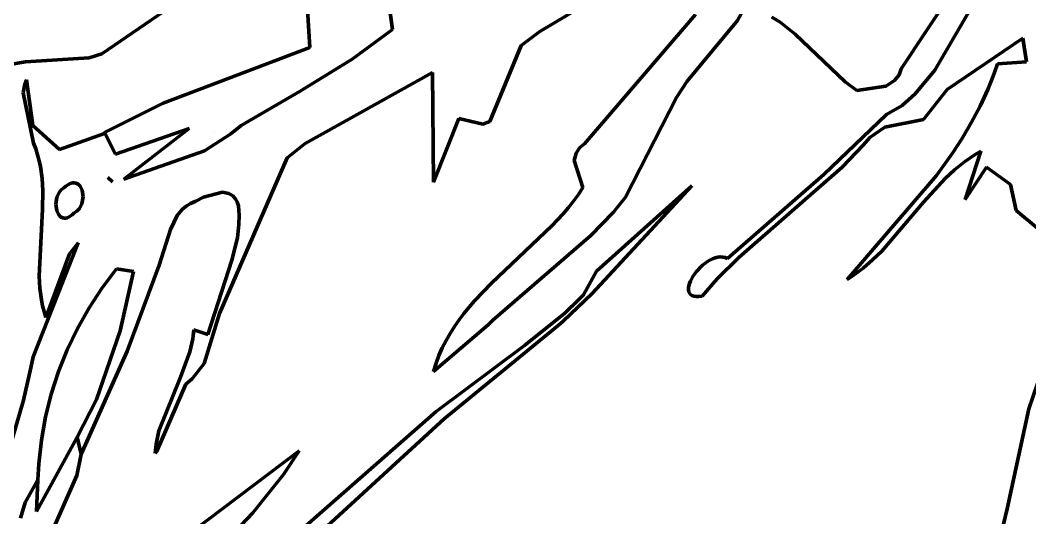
# Model space of a CAD drawing. Header units: millimetres. Extents: x 0 to 8.3, y 0 to 12.4.
# Drawn here: x 4.204 to 5.414, y 6.17 to 6.768 of the extents above; entities that cross this region are included whole.
import ezdxf

# ---------------------------------------------------------------- set-up
doc = ezdxf.new("R2010")
doc.units = ezdxf.units.MM
for name, color, linetype, lineweight in [('color#131313ff', 7, 'CONTINUOUS', 100), ('color#7c7c7cff', 7, 'CONTINUOUS', 100), ('color#c5c5c5ff', 7, 'CONTINUOUS', 100), ('color#ffffffff', 7, 'CONTINUOUS', 100)]:
    doc.layers.add(name, color=color, linetype=linetype, lineweight=lineweight)

msp = doc.modelspace()

# ---------------------------------------------------------------- linework, layer by layer
at = {"layer": 'color#131313ff'}
for p, q in [((5.3554, 6.8533), (5.2602, 6.7094)), ((4.6501, 6.7566), (4.6424, 6.8149)), ((4.3979, 6.7941), (4.3016, 6.7277)), ((4.9028, 6.8), (4.827, 6.7545)), ((5.3003, 6.7078), (5.3481, 6.7894)), ((5.1149, 6.7655), (5.1052, 6.7716)), ((4.6019, 6.7212), (4.6501, 6.7566)), ((5.133, 6.751), (5.1149, 6.7655)), ((4.827, 6.7545), (4.8044, 6.7377)), ((5.193, 6.6938), (5.133, 6.751)), ((5.4061, 6.7462), (5.3152, 6.6846)), ((5.4103, 6.7181), (5.4061, 6.7462)), ((4.8044, 6.7377), (4.7669, 6.6462)), ((4.2864, 6.7229), (4.2103, 6.718)), ((4.3016, 6.7277), (4.2864, 6.7229)), ((4.5393, 6.6829), (4.6019, 6.7212)), ((4.2103, 6.718), (4.1866, 6.7138)), ((5.2602, 6.7094), (5.2575, 6.7025)), ((5.277, 6.6796), (5.3003, 6.7078)), ((5.372, 6.7052), (5.3756, 6.7157)), ((5.3756, 6.7157), (5.4103, 6.7181)), ((4.2093, 6.6911), (4.2113, 6.6962)), ((4.2113, 6.6962), (4.2189, 6.6413)), ((4.6983, 6.7052), (4.5456, 6.62)), ((4.6995, 6.5736), (4.6983, 6.7052)), ((5.2522, 6.6956), (5.2417, 6.6889)), ((5.2575, 6.7025), (5.2522, 6.6956)), ((5.3639, 6.6846), (5.3681, 6.6948)), ((5.3681, 6.6948), (5.372, 6.7052)), ((4.2072, 6.6807), (4.2093, 6.6911)), ((4.4689, 6.6416), (4.5393, 6.6829)), ((5.2069, 6.6834), (5.193, 6.6938)), ((5.2417, 6.6889), (5.2069, 6.6834)), ((5.3152, 6.6846), (5.2867, 6.6486)), ((5.3547, 6.6647), (5.3639, 6.6846)), ((4.2197, 6.6202), (4.2072, 6.6807)), ((5.2613, 6.6654), (5.277, 6.6796)), ((5.2424, 6.6546), (5.2613, 6.6654)), ((5.3446, 6.6453), (5.3547, 6.6647)), ((4.7297, 6.65), (4.6995, 6.5736)), ((4.7586, 6.643), (4.7297, 6.65)), ((5.1672, 6.5825), (5.2424, 6.6546)), ((5.2867, 6.6486), (5.2405, 6.6396)), ((4.2189, 6.6413), (4.251, 6.6126)), ((4.3179, 6.6072), (4.4063, 6.6379)), ((4.4063, 6.6379), (4.3281, 6.577)), ((4.4564, 6.6313), (4.4689, 6.6416)), ((4.7669, 6.6462), (4.7586, 6.643)), ((5.2405, 6.6396), (5.2225, 6.6271)), ((5.3335, 6.6266), (5.3446, 6.6453)), ((4.251, 6.6126), (4.3036, 6.6313)), ((4.3036, 6.6313), (4.305, 6.6329)), ((4.305, 6.6329), (4.3179, 6.6072)), ((4.4246, 6.6111), (4.4564, 6.6313)), ((4.4364, 6.6332), (4.4364, 6.6332)), ((5.2225, 6.6271), (5.2149, 6.6182)), ((5.3216, 6.6083), (5.3335, 6.6266)), ((4.2224, 6.6133), (4.2197, 6.6202)), ((4.2246, 6.6063), (4.2224, 6.6133)), ((4.3281, 6.577), (4.4246, 6.6111)), ((4.5456, 6.62), (4.5238, 6.6026)), ((5.2149, 6.6182), (5.1895, 6.5916)), ((5.337, 6.5527), (5.3558, 6.6105)), ((5.3558, 6.6105), (5.349, 6.6066)), ((4.2264, 6.5992), (4.2246, 6.6063)), ((4.2279, 6.5921), (4.2264, 6.5992)), ((4.5238, 6.6026), (4.4429, 6.4156)), ((5.3026, 6.5816), (5.3216, 6.6083)), ((5.3361, 6.598), (5.3241, 6.5884)), ((5.3424, 6.6024), (5.3361, 6.598)), ((5.349, 6.6066), (5.3424, 6.6024)), ((4.2299, 6.5777), (4.2279, 6.5921)), ((5.1895, 6.5916), (5.0653, 6.4832)), ((5.3241, 6.5884), (5.3128, 6.578)), ((5.3624, 6.5914), (5.337, 6.5527)), ((5.3911, 6.5706), (5.3624, 6.5914)), ((4.2308, 6.5632), (4.2299, 6.5777)), ((4.3089, 6.5791), (4.3145, 6.5737)), ((4.3145, 6.5737), (4.3089, 6.5791)), ((5.052, 6.4818), (5.1672, 6.5825)), ((5.1955, 6.4567), (5.3026, 6.5816)), ((5.3128, 6.578), (5.2869, 6.5496)), ((4.2305, 6.5412), (4.2308, 6.5632)), ((4.2529, 6.5643), (4.2504, 6.5612)), ((4.2562, 6.5667), (4.2529, 6.5643)), ((4.2586, 6.5687), (4.2562, 6.5667)), ((4.2608, 6.5702), (4.2586, 6.5687)), ((4.2629, 6.5713), (4.2608, 6.5702)), ((4.2649, 6.5721), (4.2629, 6.5713)), ((4.2668, 6.5725), (4.2649, 6.5721)), ((4.2686, 6.5725), (4.2668, 6.5725)), ((4.2703, 6.5723), (4.2686, 6.5725)), ((4.2732, 6.571), (4.2703, 6.5723)), ((4.2756, 6.5687), (4.2732, 6.571)), ((4.2781, 6.5639), (4.2756, 6.5687)), ((4.2793, 6.556), (4.2781, 6.5639)), ((5.3979, 6.5394), (5.3911, 6.5706)), ((4.2477, 6.5554), (4.2465, 6.5469)), ((4.2504, 6.5612), (4.2477, 6.5554)), ((4.2778, 6.5476), (4.2793, 6.556)), ((4.4145, 6.5505), (4.4081, 6.5478)), ((4.4236, 6.5554), (4.4145, 6.5505)), ((4.4463, 6.5613), (4.4236, 6.5554)), ((4.4539, 6.5598), (4.4463, 6.5613)), ((4.4588, 6.5569), (4.4539, 6.5598)), ((4.4616, 6.5539), (4.4588, 6.5569)), ((4.4639, 6.55), (4.4616, 6.5539)), ((4.4657, 6.5451), (4.4639, 6.55)), ((5.2869, 6.5496), (5.2369, 6.4908)), ((4.2265, 6.4605), (4.2305, 6.5412)), ((4.2465, 6.5469), (4.2476, 6.5389)), ((4.2476, 6.5389), (4.2499, 6.5341)), ((4.2681, 6.5363), (4.2718, 6.5387)), ((4.2718, 6.5387), (4.2748, 6.5419)), ((4.2748, 6.5419), (4.2778, 6.5476)), ((4.3978, 6.5405), (4.392, 6.5335)), ((4.4026, 6.5445), (4.3978, 6.5405)), ((4.4081, 6.5478), (4.4026, 6.5445)), ((4.4664, 6.5338), (4.4657, 6.5451)), ((5.4239, 6.518), (5.3979, 6.5394)), ((4.2499, 6.5341), (4.2521, 6.5318)), ((4.2521, 6.5318), (4.2549, 6.5305)), ((4.2549, 6.5305), (4.2564, 6.5302)), ((4.2564, 6.5302), (4.2581, 6.5303)), ((4.2581, 6.5303), (4.2599, 6.5307)), ((4.2599, 6.5307), (4.2617, 6.5315)), ((4.2617, 6.5315), (4.2638, 6.5327)), ((4.2638, 6.5327), (4.2659, 6.5343)), ((4.2659, 6.5343), (4.2681, 6.5363)), ((4.392, 6.5335), (4.3838, 6.5168)), ((4.4661, 6.5228), (4.4664, 6.5338)), ((4.3838, 6.5168), (4.3705, 6.4739)), ((4.4642, 6.5065), (4.4661, 6.5228)), ((4.4577, 6.48), (4.4642, 6.5065)), ((4.2192, 6.3636), (4.2734, 6.5008)), ((4.2734, 6.5008), (4.2627, 6.4875)), ((5.2369, 6.4908), (5.2259, 6.4801)), ((4.2627, 6.4875), (4.2345, 6.4111)), ((4.4289, 6.3906), (4.4577, 6.48)), ((5.022, 6.4738), (5.0278, 6.4782)), ((5.0278, 6.4782), (5.0308, 6.48)), ((5.0308, 6.48), (5.0339, 6.4815)), ((5.0339, 6.4815), (5.037, 6.4826)), ((5.037, 6.4826), (5.0401, 6.4834)), ((5.0653, 6.4832), (5.0395, 6.4573)), ((5.0401, 6.4834), (5.0431, 6.4837)), ((5.0431, 6.4837), (5.0462, 6.4836)), ((5.0462, 6.4836), (5.0492, 6.483)), ((5.0492, 6.483), (5.052, 6.4818)), ((5.2259, 6.4801), (5.2144, 6.4701)), ((4.3194, 6.4692), (4.3021, 6.4464)), ((4.3398, 6.4662), (4.3194, 6.4692)), ((4.3238, 6.3951), (4.3398, 6.4662)), ((4.3705, 6.4739), (4.3322, 6.3706)), ((5.0104, 6.4602), (5.0144, 6.4659)), ((5.0144, 6.4659), (5.022, 6.4738)), ((5.2083, 6.4654), (5.202, 6.4609)), ((5.2144, 6.4701), (5.2083, 6.4654)), ((4.2273, 6.4461), (4.2265, 6.4605)), ((5.0062, 6.4516), (5.0073, 6.4544)), ((5.0073, 6.4544), (5.0104, 6.4602)), ((5.0395, 6.4573), (5.0214, 6.4365)), ((5.202, 6.4609), (5.1955, 6.4567)), ((4.2291, 6.432), (4.2273, 6.4461)), ((4.3021, 6.4464), (4.2864, 6.4225)), ((5.005, 6.4441), (5.0051, 6.4464)), ((5.0054, 6.4419), (5.005, 6.4441)), ((5.0051, 6.4464), (5.0055, 6.449)), ((5.0062, 6.4401), (5.0054, 6.4419)), ((5.0055, 6.449), (5.0062, 6.4516)), ((4.2306, 6.4249), (4.2291, 6.432)), ((5.0075, 6.4385), (5.0062, 6.4401)), ((5.0092, 6.4373), (5.0075, 6.4385)), ((5.0114, 6.4364), (5.0092, 6.4373)), ((5.0142, 6.436), (5.0114, 6.4364)), ((5.0175, 6.436), (5.0142, 6.436)), ((5.0214, 6.4365), (5.0175, 6.436)), ((4.2323, 6.418), (4.2306, 6.4249)), ((4.2345, 6.4111), (4.2323, 6.418)), ((4.2864, 6.4225), (4.2724, 6.3978)), ((4.4429, 6.4156), (4.4242, 6.3558)), ((4.2724, 6.3978), (4.2601, 6.3723)), ((4.2953, 6.3126), (4.3238, 6.3951)), ((4.4106, 6.3852), (4.4119, 6.396)), ((4.4119, 6.396), (4.4289, 6.3906)), ((4.4071, 6.3696), (4.4106, 6.3852)), ((4.2601, 6.3723), (4.2496, 6.346)), ((4.3322, 6.3706), (4.2768, 6.2467)), ((4.3961, 6.3394), (4.4071, 6.3696)), ((4.2166, 6.3506), (4.2192, 6.3636)), ((4.4242, 6.3558), (4.41, 6.3375)), ((4.2076, 6.3118), (4.2166, 6.3506)), ((4.2496, 6.346), (4.2409, 6.3191)), ((4.3699, 6.2748), (4.3961, 6.3394)), ((4.41, 6.3375), (4.4022, 6.3308)), ((4.4022, 6.3308), (4.3676, 6.2506)), ((4.1892, 6.2481), (4.2076, 6.3118)), ((4.2409, 6.3191), (4.2341, 6.2916)), ((4.272, 6.2671), (4.2953, 6.3126)), ((4.2341, 6.2916), (4.2291, 6.2636)), ((4.3666, 6.259), (4.3699, 6.2748)), ((4.2291, 6.2636), (4.226, 6.2352)), ((4.2768, 6.2467), (4.272, 6.2671)), ((4.3655, 6.2482), (4.3666, 6.259)), ((4.3676, 6.2506), (4.3655, 6.2482)), ((4.226, 6.2352), (4.225, 6.216)), ((4.225, 6.216), (4.2099, 6.1887)), ((4.2099, 6.1887), (4.2042, 6.1701))]:
    msp.add_line(p, q, dxfattribs=at)
at = {"layer": 'color#7c7c7cff'}
for p, q in [((4.5509, 6.735), (4.5468, 6.8041)), ((4.6424, 6.8149), (4.6501, 6.7566)), ((4.6501, 6.7566), (4.6019, 6.7212)), ((4.3752, 6.6681), (4.5509, 6.735)), ((4.6019, 6.7212), (4.5393, 6.6829)), ((4.5393, 6.6829), (4.4689, 6.6416)), ((4.305, 6.6329), (4.3752, 6.6681)), ((4.4063, 6.6379), (4.3179, 6.6072)), ((4.3281, 6.577), (4.4063, 6.6379)), ((4.4689, 6.6416), (4.4564, 6.6313)), ((4.3179, 6.6072), (4.305, 6.6329)), ((4.4564, 6.6313), (4.4246, 6.6111)), ((4.4364, 6.6332), (4.4364, 6.6332)), ((4.4246, 6.6111), (4.3281, 6.577)), ((4.3089, 6.5791), (4.3145, 6.5737)), ((4.3145, 6.5737), (4.3089, 6.5791)), ((4.2504, 6.5612), (4.2529, 6.5643)), ((4.2529, 6.5643), (4.2562, 6.5667)), ((4.2562, 6.5667), (4.2586, 6.5687)), ((4.2586, 6.5687), (4.2608, 6.5702)), ((4.2608, 6.5702), (4.2629, 6.5713)), ((4.2629, 6.5713), (4.2649, 6.5721)), ((4.2649, 6.5721), (4.2668, 6.5725)), ((4.2668, 6.5725), (4.2686, 6.5725)), ((4.2686, 6.5725), (4.2703, 6.5723)), ((4.2703, 6.5723), (4.2732, 6.571)), ((4.2732, 6.571), (4.2756, 6.5687)), ((4.2756, 6.5687), (4.2781, 6.5639)), ((4.2781, 6.5639), (4.2793, 6.556)), ((5.0091, 6.569), (4.8895, 6.4396)), ((4.8947, 6.4664), (5.0091, 6.569)), ((4.2465, 6.5469), (4.2477, 6.5554)), ((4.2477, 6.5554), (4.2504, 6.5612)), ((4.2793, 6.556), (4.2778, 6.5476)), ((4.2476, 6.5389), (4.2465, 6.5469)), ((4.2499, 6.5341), (4.2476, 6.5389)), ((4.2718, 6.5387), (4.2681, 6.5363)), ((4.2748, 6.5419), (4.2718, 6.5387)), ((4.2778, 6.5476), (4.2748, 6.5419)), ((4.2521, 6.5318), (4.2499, 6.5341)), ((4.2549, 6.5305), (4.2521, 6.5318)), ((4.2564, 6.5302), (4.2549, 6.5305)), ((4.2581, 6.5303), (4.2564, 6.5302)), ((4.2599, 6.5307), (4.2581, 6.5303)), ((4.2617, 6.5315), (4.2599, 6.5307)), ((4.2638, 6.5327), (4.2617, 6.5315)), ((4.2659, 6.5343), (4.2638, 6.5327)), ((4.2681, 6.5363), (4.2659, 6.5343)), ((4.879, 6.4383), (4.8947, 6.4664)), ((4.8895, 6.4396), (4.8548, 6.4064)), ((4.857, 6.4161), (4.8737, 6.4325)), ((4.8737, 6.4325), (4.879, 6.4383)), ((4.8086, 6.3772), (4.857, 6.4161)), ((4.8548, 6.4064), (4.8487, 6.4012)), ((4.8487, 6.4012), (4.712, 6.2892)), ((4.7024, 6.2983), (4.8086, 6.3772)), ((5.4132, 6.3015), (5.4234, 6.3316)), ((4.3312, 5.9719), (4.7024, 6.2983)), ((5.387, 6.1813), (5.4132, 6.3015)), ((4.712, 6.2892), (4.469, 6.0661)), ((4.2233, 6.1781), (4.272, 6.2671)), ((4.272, 6.2671), (4.2768, 6.2467)), ((4.2768, 6.2467), (4.2715, 6.2211)), ((4.2099, 6.1887), (4.225, 6.216)), ((4.2715, 6.2211), (4.2197, 6.1033)), ((4.225, 6.216), (4.2233, 6.1781)), ((4.2042, 6.1701), (4.2099, 6.1887)), ((5.3829, 6.1628), (5.387, 6.1813))]:
    msp.add_line(p, q, dxfattribs=at)
at = {"layer": 'color#c5c5c5ff'}
for p, q in [((5.0729, 6.7843), (5.0637, 6.7677)), ((4.8802, 6.6195), (5.0134, 6.7747)), ((5.0637, 6.7677), (5.0035, 6.6949)), ((5.0035, 6.6949), (4.9907, 6.6751)), ((4.9907, 6.6751), (4.9297, 6.5554)), ((4.8702, 6.6083), (4.8748, 6.615)), ((4.8748, 6.615), (4.8802, 6.6195)), ((4.868, 6.5993), (4.8702, 6.6083)), ((4.8785, 6.5669), (4.868, 6.5993)), ((4.873, 6.5587), (4.8785, 6.5669)), ((4.8611, 6.543), (4.8672, 6.5508)), ((4.8672, 6.5508), (4.873, 6.5587)), ((4.9297, 6.5554), (4.915, 6.5373)), ((4.8548, 6.5355), (4.8611, 6.543)), ((4.915, 6.5373), (4.8881, 6.5093)), ((4.8414, 6.5209), (4.8548, 6.5355)), ((4.769, 6.4521), (4.8414, 6.5209)), ((4.8881, 6.5093), (4.7704, 6.4077)), ((4.7485, 6.4308), (4.769, 6.4521)), ((4.7359, 6.4158), (4.7485, 6.4308)), ((4.7245, 6.4), (4.73, 6.408)), ((4.73, 6.408), (4.7359, 6.4158)), ((4.7704, 6.4077), (4.7649, 6.4023)), ((4.7649, 6.4023), (4.6993, 6.3463)), ((4.7192, 6.3918), (4.7245, 6.4)), ((4.7099, 6.3746), (4.7144, 6.3833)), ((4.7144, 6.3833), (4.7192, 6.3918)), ((4.7059, 6.3655), (4.7099, 6.3746)), ((4.6993, 6.3463), (4.7024, 6.3561)), ((4.7024, 6.3561), (4.7059, 6.3655)), ((4.409, 6.1534), (4.5381, 6.2508)), ((4.5381, 6.2508), (4.5195, 6.2225)), ((4.5195, 6.2225), (4.4828, 6.1763)), ((4.4828, 6.1763), (4.3772, 6.0665))]:
    msp.add_line(p, q, dxfattribs=at)
at = {"layer": 'color#ffffffff'}
for p, q in [((5.2602, 6.7094), (5.3554, 6.8533)), ((4.5468, 6.8041), (4.5509, 6.735)), ((4.3016, 6.7277), (4.3979, 6.7941)), ((4.827, 6.7545), (4.9028, 6.8)), ((5.0637, 6.7677), (5.0729, 6.7843)), ((5.3481, 6.7894), (5.3003, 6.7078)), ((5.0134, 6.7747), (4.8802, 6.6195)), ((5.0035, 6.6949), (5.0637, 6.7677)), ((5.1052, 6.7716), (5.1149, 6.7655)), ((5.1149, 6.7655), (5.133, 6.751)), ((4.8044, 6.7377), (4.827, 6.7545)), ((5.133, 6.751), (5.193, 6.6938)), ((5.3152, 6.6846), (5.4061, 6.7462)), ((5.4061, 6.7462), (5.4103, 6.7181)), ((4.5509, 6.735), (4.3752, 6.6681)), ((4.7669, 6.6462), (4.8044, 6.7377)), ((4.2103, 6.718), (4.2864, 6.7229)), ((4.2864, 6.7229), (4.3016, 6.7277)), ((4.1866, 6.7138), (4.2103, 6.718)), ((5.2575, 6.7025), (5.2602, 6.7094)), ((5.3003, 6.7078), (5.277, 6.6796)), ((5.3756, 6.7157), (5.372, 6.7052)), ((5.4103, 6.7181), (5.3756, 6.7157)), ((4.2113, 6.6962), (4.2093, 6.6911)), ((4.2189, 6.6413), (4.2113, 6.6962)), ((4.5456, 6.62), (4.6983, 6.7052)), ((4.6983, 6.7052), (4.6995, 6.5736)), ((4.9907, 6.6751), (5.0035, 6.6949)), ((5.2417, 6.6889), (5.2522, 6.6956)), ((5.2522, 6.6956), (5.2575, 6.7025)), ((5.3681, 6.6948), (5.3639, 6.6846)), ((5.372, 6.7052), (5.3681, 6.6948)), ((4.2093, 6.6911), (4.2072, 6.6807)), ((5.193, 6.6938), (5.2069, 6.6834)), ((5.2069, 6.6834), (5.2417, 6.6889)), ((5.2867, 6.6486), (5.3152, 6.6846)), ((5.3639, 6.6846), (5.3547, 6.6647)), ((4.2072, 6.6807), (4.2197, 6.6202)), ((4.9297, 6.5554), (4.9907, 6.6751)), ((5.277, 6.6796), (5.2613, 6.6654)), ((4.3752, 6.6681), (4.305, 6.6329)), ((5.2613, 6.6654), (5.2424, 6.6546)), ((5.3547, 6.6647), (5.3446, 6.6453)), ((4.6995, 6.5736), (4.7297, 6.65)), ((4.7297, 6.65), (4.7586, 6.643)), ((5.2424, 6.6546), (5.1672, 6.5825)), ((5.2405, 6.6396), (5.2867, 6.6486)), ((4.251, 6.6126), (4.2189, 6.6413)), ((4.7586, 6.643), (4.7669, 6.6462)), ((5.2225, 6.6271), (5.2405, 6.6396)), ((5.3446, 6.6453), (5.3335, 6.6266)), ((4.3036, 6.6313), (4.251, 6.6126)), ((4.305, 6.6329), (4.3036, 6.6313)), ((5.2149, 6.6182), (5.2225, 6.6271)), ((5.3335, 6.6266), (5.3216, 6.6083)), ((4.2197, 6.6202), (4.2224, 6.6133)), ((4.2224, 6.6133), (4.2246, 6.6063)), ((4.5238, 6.6026), (4.5456, 6.62)), ((4.8748, 6.615), (4.8702, 6.6083)), ((4.8802, 6.6195), (4.8748, 6.615)), ((5.1895, 6.5916), (5.2149, 6.6182)), ((5.3558, 6.6105), (5.337, 6.5527)), ((5.349, 6.6066), (5.3558, 6.6105)), ((4.2246, 6.6063), (4.2264, 6.5992)), ((4.2264, 6.5992), (4.2279, 6.5921)), ((4.4429, 6.4156), (4.5238, 6.6026)), ((4.8702, 6.6083), (4.868, 6.5993)), ((4.868, 6.5993), (4.8785, 6.5669)), ((5.3216, 6.6083), (5.3026, 6.5816)), ((5.3241, 6.5884), (5.3361, 6.598)), ((5.3361, 6.598), (5.3424, 6.6024)), ((5.3424, 6.6024), (5.349, 6.6066)), ((4.2279, 6.5921), (4.2299, 6.5777)), ((5.0653, 6.4832), (5.1895, 6.5916)), ((5.3128, 6.578), (5.3241, 6.5884)), ((5.337, 6.5527), (5.3624, 6.5914)), ((5.3624, 6.5914), (5.3911, 6.5706)), ((4.2299, 6.5777), (4.2308, 6.5632)), ((5.1672, 6.5825), (5.052, 6.4818)), ((5.3026, 6.5816), (5.1955, 6.4567)), ((5.2869, 6.5496), (5.3128, 6.578)), ((4.2308, 6.5632), (4.2305, 6.5412)), ((4.8785, 6.5669), (4.873, 6.5587)), ((4.8895, 6.4396), (5.0091, 6.569)), ((5.0091, 6.569), (4.8947, 6.4664)), ((5.3911, 6.5706), (5.3979, 6.5394)), ((4.4081, 6.5478), (4.4145, 6.5505)), ((4.4145, 6.5505), (4.4236, 6.5554)), ((4.4236, 6.5554), (4.4463, 6.5613)), ((4.4463, 6.5613), (4.4539, 6.5598)), ((4.4539, 6.5598), (4.4588, 6.5569)), ((4.4588, 6.5569), (4.4616, 6.5539)), ((4.4616, 6.5539), (4.4639, 6.55)), ((4.4639, 6.55), (4.4657, 6.5451)), ((4.8672, 6.5508), (4.8611, 6.543)), ((4.873, 6.5587), (4.8672, 6.5508)), ((4.915, 6.5373), (4.9297, 6.5554)), ((5.2369, 6.4908), (5.2869, 6.5496)), ((4.2305, 6.5412), (4.2265, 6.4605)), ((4.392, 6.5335), (4.3978, 6.5405)), ((4.3978, 6.5405), (4.4026, 6.5445)), ((4.4026, 6.5445), (4.4081, 6.5478)), ((4.4657, 6.5451), (4.4664, 6.5338)), ((4.8611, 6.543), (4.8548, 6.5355)), ((4.8881, 6.5093), (4.915, 6.5373)), ((5.3979, 6.5394), (5.4239, 6.518)), ((4.3838, 6.5168), (4.392, 6.5335)), ((4.4664, 6.5338), (4.4661, 6.5228)), ((4.8548, 6.5355), (4.8414, 6.5209)), ((4.3705, 6.4739), (4.3838, 6.5168)), ((4.4661, 6.5228), (4.4642, 6.5065)), ((4.8414, 6.5209), (4.769, 6.4521)), ((4.4642, 6.5065), (4.4577, 6.48)), ((4.7704, 6.4077), (4.8881, 6.5093)), ((4.2734, 6.5008), (4.2192, 6.3636)), ((4.2627, 6.4875), (4.2734, 6.5008)), ((5.2259, 6.4801), (5.2369, 6.4908)), ((4.2345, 6.4111), (4.2627, 6.4875)), ((4.4577, 6.48), (4.4289, 6.3906)), ((5.0278, 6.4782), (5.022, 6.4738)), ((5.0308, 6.48), (5.0278, 6.4782)), ((5.0339, 6.4815), (5.0308, 6.48)), ((5.037, 6.4826), (5.0339, 6.4815)), ((5.0401, 6.4834), (5.037, 6.4826)), ((5.0395, 6.4573), (5.0653, 6.4832)), ((5.0431, 6.4837), (5.0401, 6.4834)), ((5.0462, 6.4836), (5.0431, 6.4837)), ((5.0492, 6.483), (5.0462, 6.4836)), ((5.052, 6.4818), (5.0492, 6.483)), ((5.2144, 6.4701), (5.2259, 6.4801)), ((4.3021, 6.4464), (4.3194, 6.4692)), ((4.3194, 6.4692), (4.3398, 6.4662)), ((4.3398, 6.4662), (4.3238, 6.3951)), ((4.3322, 6.3706), (4.3705, 6.4739)), ((4.8947, 6.4664), (4.879, 6.4383)), ((5.0144, 6.4659), (5.0104, 6.4602)), ((5.022, 6.4738), (5.0144, 6.4659)), ((5.202, 6.4609), (5.2083, 6.4654)), ((5.2083, 6.4654), (5.2144, 6.4701)), ((4.2265, 6.4605), (4.2273, 6.4461)), ((5.0073, 6.4544), (5.0062, 6.4516)), ((5.0104, 6.4602), (5.0073, 6.4544)), ((5.0214, 6.4365), (5.0395, 6.4573)), ((5.1955, 6.4567), (5.202, 6.4609)), ((4.2273, 6.4461), (4.2291, 6.432)), ((4.2864, 6.4225), (4.3021, 6.4464)), ((4.769, 6.4521), (4.7485, 6.4308)), ((5.0051, 6.4464), (5.005, 6.4441)), ((5.005, 6.4441), (5.0054, 6.4419)), ((5.0055, 6.449), (5.0051, 6.4464)), ((5.0054, 6.4419), (5.0062, 6.4401)), ((5.0062, 6.4516), (5.0055, 6.449)), ((4.2291, 6.432), (4.2306, 6.4249)), ((4.7485, 6.4308), (4.7359, 6.4158)), ((4.8548, 6.4064), (4.8895, 6.4396)), ((4.8737, 6.4325), (4.857, 6.4161)), ((4.879, 6.4383), (4.8737, 6.4325)), ((5.0062, 6.4401), (5.0075, 6.4385)), ((5.0075, 6.4385), (5.0092, 6.4373)), ((5.0092, 6.4373), (5.0114, 6.4364)), ((5.0114, 6.4364), (5.0142, 6.436)), ((5.0142, 6.436), (5.0175, 6.436)), ((5.0175, 6.436), (5.0214, 6.4365)), ((4.2306, 6.4249), (4.2323, 6.418)), ((4.2323, 6.418), (4.2345, 6.4111)), ((4.2724, 6.3978), (4.2864, 6.4225)), ((4.4242, 6.3558), (4.4429, 6.4156)), ((4.73, 6.408), (4.7245, 6.4)), ((4.7359, 6.4158), (4.73, 6.408)), ((4.7649, 6.4023), (4.7704, 6.4077)), ((4.857, 6.4161), (4.8086, 6.3772)), ((4.8487, 6.4012), (4.8548, 6.4064)), ((4.2601, 6.3723), (4.2724, 6.3978)), ((4.3238, 6.3951), (4.2953, 6.3126)), ((4.4119, 6.396), (4.4106, 6.3852)), ((4.4289, 6.3906), (4.4119, 6.396)), ((4.6993, 6.3463), (4.7649, 6.4023)), ((4.712, 6.2892), (4.8487, 6.4012)), ((4.7245, 6.4), (4.7192, 6.3918)), ((4.4106, 6.3852), (4.4071, 6.3696)), ((4.7144, 6.3833), (4.7099, 6.3746)), ((4.7192, 6.3918), (4.7144, 6.3833)), ((4.2496, 6.346), (4.2601, 6.3723)), ((4.2768, 6.2467), (4.3322, 6.3706)), ((4.4071, 6.3696), (4.3961, 6.3394)), ((4.8086, 6.3772), (4.7024, 6.2983)), ((4.7099, 6.3746), (4.7059, 6.3655)), ((4.2192, 6.3636), (4.2166, 6.3506)), ((4.41, 6.3375), (4.4242, 6.3558)), ((4.7024, 6.3561), (4.6993, 6.3463)), ((4.7059, 6.3655), (4.7024, 6.3561)), ((4.2166, 6.3506), (4.2076, 6.3118)), ((4.2409, 6.3191), (4.2496, 6.346)), ((4.3961, 6.3394), (4.3699, 6.2748)), ((4.4022, 6.3308), (4.41, 6.3375)), ((5.4234, 6.3316), (5.4132, 6.3015)), ((4.3676, 6.2506), (4.4022, 6.3308)), ((4.2076, 6.3118), (4.1892, 6.2481)), ((4.2341, 6.2916), (4.2409, 6.3191)), ((4.2953, 6.3126), (4.272, 6.2671)), ((4.7024, 6.2983), (4.3312, 5.9719)), ((5.4132, 6.3015), (5.387, 6.1813)), ((4.2291, 6.2636), (4.2341, 6.2916)), ((4.469, 6.0661), (4.712, 6.2892)), ((4.3699, 6.2748), (4.3666, 6.259)), ((4.272, 6.2671), (4.2233, 6.1781)), ((4.226, 6.2352), (4.2291, 6.2636)), ((4.3666, 6.259), (4.3655, 6.2482)), ((4.3655, 6.2482), (4.3676, 6.2506)), ((4.5381, 6.2508), (4.409, 6.1534)), ((4.5195, 6.2225), (4.5381, 6.2508)), ((4.225, 6.216), (4.226, 6.2352)), ((4.2715, 6.2211), (4.2768, 6.2467)), ((4.2197, 6.1033), (4.2715, 6.2211)), ((4.2233, 6.1781), (4.225, 6.216)), ((4.4828, 6.1763), (4.5195, 6.2225)), ((4.3772, 6.0665), (4.4828, 6.1763)), ((5.387, 6.1813), (5.3829, 6.1628))]:
    msp.add_line(p, q, dxfattribs=at)

doc.saveas('drawing.dxf')
